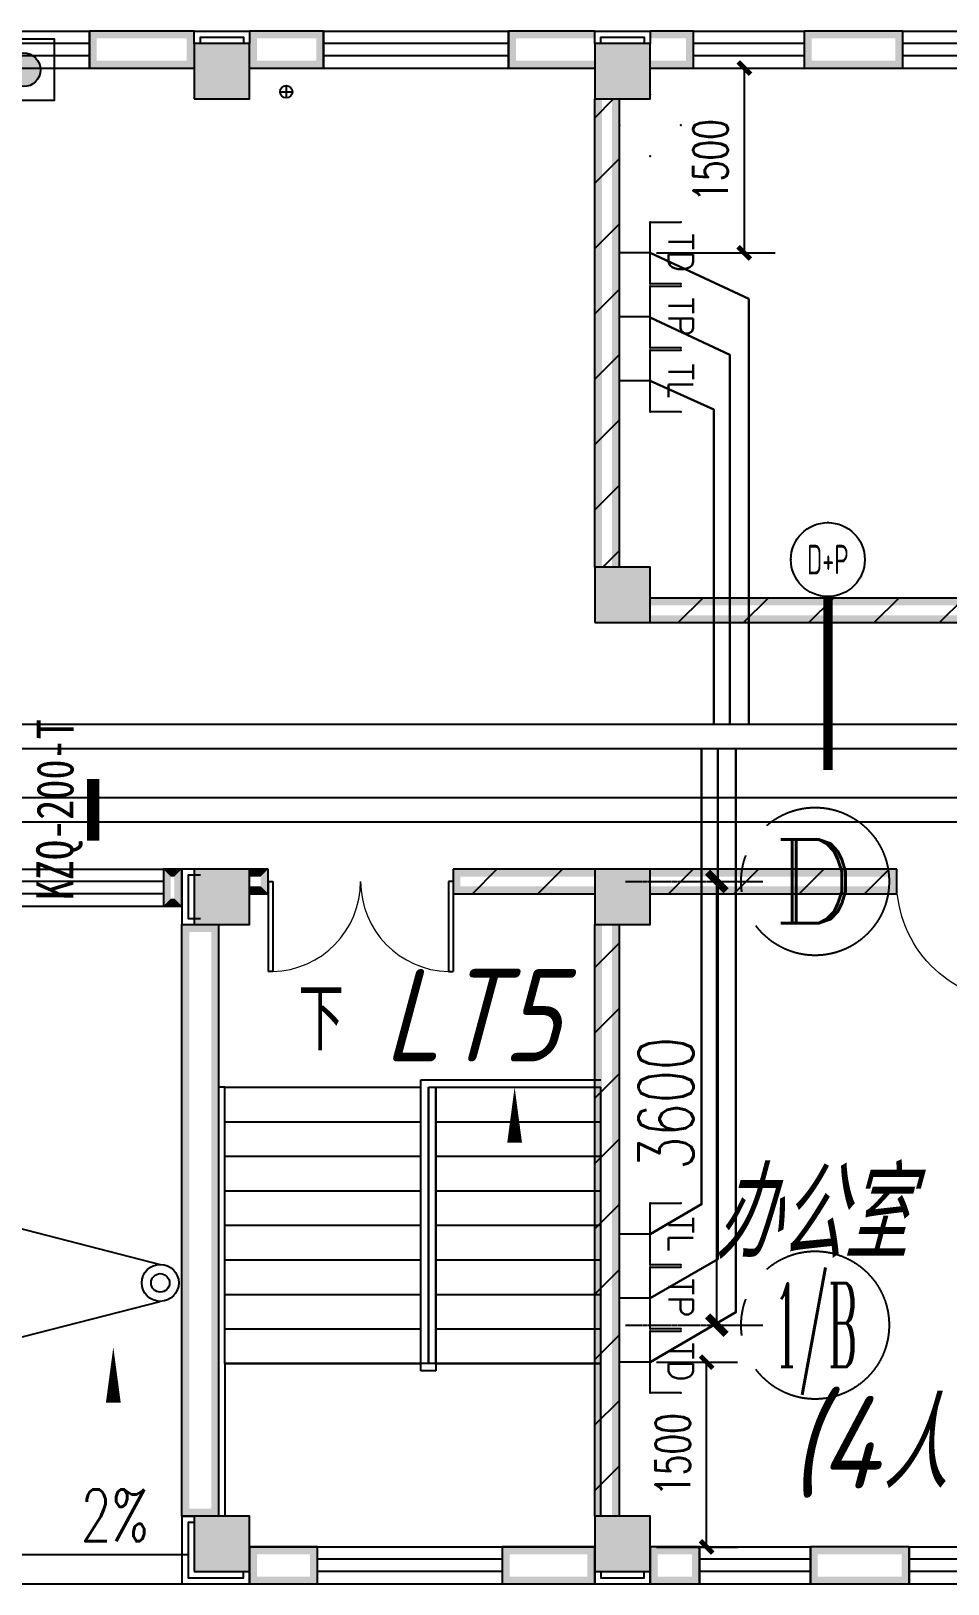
# Model space of a CAD drawing. Extents: x 1241380 to 1952554, y 1012187 to 1766051.
# Drawn here: x 1633041 to 1640481, y 1030613 to 1043213 of the extents above; entities that cross this region are included whole.
import ezdxf
from ezdxf.enums import TextEntityAlignment as Align

# ---------------------------------------------------------------- set-up
doc = ezdxf.new("R2010")
doc.units = 0
doc.linetypes.add('CENTER', pattern=[2, 1.25, -0.25, 0.25, -0.25])
for name, color, linetype in [('1-建筑底图', 8, 'Continuous'), ('AXIS', 251, 'CENTER'), ('AXIS_TEXT', 7, 'Continuous'), ('CABLETRAY_PDS', 4, 'Continuous'), ('EQUIP-插座', 3, 'Continuous'), ('EQUIP-照明', 3, 'Continuous'), ('EQUIP-通讯', 3, 'Continuous'), ('PUB_DIM', 11, 'Continuous'), ('PUB_HATCH', 8, 'Continuous'), ('TEL_DIM', 3, 'Continuous'), ('WIRE-综合布线', 5, 'Continuous'), ('光纤点位', 3, 'Continuous'), ('内网桥架', 1, 'Continuous'), ('填充', 8, 'Continuous'), ('抗震支吊架', 2, 'Continuous'), ('排水', 153, 'Continuous'), ('红机电话', 3, 'Continuous'), ('蓝机电话', 3, 'Continuous')]:
    doc.layers.add(name, color=color, linetype=linetype)
doc.layers.add('内网线路', color=1, linetype='Continuous', lineweight=30)
doc.layers.get('EQUIP-插座').off()
doc.styles.add('_TCH_AXIS', font='COMPLEX', dxfattribs={"bigfont": 'GBCBIG'})
doc.styles.add('_TCH_DIM', font='SIMPLEX', dxfattribs={"bigfont": 'GBCBIG'})
doc.styles.add('_TCH_DIM_T3', font='SIMPLEX', dxfattribs={"width": 0.705882, "bigfont": 'GBCBIG'})
doc.styles.add('_TEL_ATTDEF', font='GBENOR', dxfattribs={"width": 0.8, "height": 3, "bigfont": 'GBCBIG'})
doc.styles.add('_TEL_DIM', font='SIMPLEX', dxfattribs={"width": 0.8, "height": 3.5, "bigfont": 'HZTXT'})
doc.styles.add('A_DIM', font='SIMPLEX', dxfattribs={"width": 0.7, "bigfont": 'HZ'})
doc.styles.add('A_DIM_T3', font='SIMPLEX', dxfattribs={"width": 0.7, "bigfont": 'HZ'})
doc.styles.add('COMPLEX', font='COMPLEX')
doc.styles.add('kzcad', font='', dxfattribs={"width": 0.8})
doc.styles.get("Standard").update_dxf_attribs({"font": 'gbeitc.shx', "bigfont": 'gbcbig.shx'})
doc.styles.get('kzcad').set_extended_font_data('SimSun')
doc.linetypes.add('JIEDI', pattern='A,1.25,-0.25,0.25,-0.25,0.625,["/",Standard,S=0.6,R=0,X=0,Y=-0.3],0.625,-0.25,0.25,-0.25', length=4)
doc.dimstyles.new('_TCH_ARCH&&100', dxfattribs={"dimtxt": 280, "dimasz": 100, "dimexe": 250, "dimexo": 300, "dimgap": 135, "dimtad": 1, "dimdec": 0, "dimzin": 0, "dimdsep": 46, "dimtxsty": 'A_DIM_T3', "dimblk": 'ARCHTICK', "dimcen": 0.09, "dimclrt": 7, "dimazin": 2, "dimtfac": 1, "dimtdec": 0, "dimtix": 1, "dimtmove": 2, "dimatfit": 3, "dimfxl": 100, "dimtolj": 1, "dimtzin": 0, "dimarcsym": 0})
doc.dimstyles.new('_TCH_ARCH&&150', dxfattribs={"dimtxt": 446.25, "dimasz": 150, "dimexe": 375, "dimexo": 450, "dimgap": 189.375, "dimtad": 1, "dimdec": 0, "dimzin": 0, "dimdsep": 46, "dimtxsty": '_TCH_DIM_T3', "dimblk": 'ARCHTICK', "dimcen": 0.09, "dimclrt": 7, "dimazin": 2, "dimtfac": 1, "dimtdec": 0, "dimtix": 1, "dimtmove": 2, "dimatfit": 3, "dimfxl": 1, "dimtolj": 1, "dimtzin": 0, "dimarcsym": 0})
pattern_1 = [(45, (933820.03, 485085.73), (-265.16515, 265.16515), [])]

# ---------------------------------------------------------------- blocks, each defined once
blk = doc.blocks.new('_AXISO')
blk.add_circle((0, 0), 0.5)
at = {"layer": 'AXIS_TEXT', "style": 'COMPLEX', "width": 1.041667}
blk.add_attdef('A', text='', height=0.56, dxfattribs=at).set_placement((-0.25, -0.28), (0.25, -0.28), align=Align.FIT)
blk = doc.blocks.new('_ArchTick')
at = {"color": 0, "linetype": 'ByBlock', "const_width": 0.4}
blk.add_lwpolyline([(-0.5, -0.5), (0.5, 0.5)], dxfattribs=at)
blk = doc.blocks.new('*D46')
at = {"layer": 'Defpoints', "color": 0}
for p in [(994108, 780792), (994598, 780792), (994108, 777192)]:
    blk.add_point(p, dxfattribs=at)
at = {"layer": 'PUB_DIM', "color": 0, "lineweight": -2, "transparency": 16777216}
for p, q in [((994558, 780792), (994973, 780792)), ((994598, 777192), (994598, 780792)), ((994558, 777192), (994973, 777192))]:
    blk.add_line(p, q, dxfattribs=at)
at = {"layer": 'PUB_DIM', "color": 0, "lineweight": -2, "transparency": 16777216, "xscale": 150, "yscale": 150, "zscale": 150}
for p, rotation in [((994598, 780792), 90), ((994598, 777192), 270)]:
    blk.add_blockref('_ArchTick', p, dxfattribs=dict(at, rotation=rotation))
at = {"layer": 'PUB_DIM', "color": 7, "transparency": 16777216, "insert": (994186, 778992), "char_height": 446.2, "attachment_point": 5, "rotation": 90, "style": '_TCH_DIM_T3'}
blk.add_mtext('\\A1;3600', dxfattribs=at)
blk = doc.blocks.new('np')
at = {"layer": '排水'}
for radius in [150, 75]:
    blk.add_circle((345955, 781714), radius, dxfattribs=at)
blk = doc.blocks.new('ng')
at = {"layer": '排水'}
for p, q in [((345991, 781358), (346091, 781358)), ((346041, 781408), (346041, 781308))]:
    blk.add_line(p, q, dxfattribs=at)
blk.add_circle((346041, 781358), 50, dxfattribs=at)
blk = doc.blocks.new('雨水管')
at = {"layer": '排水'}
blk.add_blockref('ng', (645014, -122908), dxfattribs=at)
blk = doc.blocks.new('xfjyc')
at = {"layer": '填充'}
h = blk.add_hatch(color=1, dxfattribs=at)
h.dxf.hatch_style = 1
edge = h.paths.add_edge_path()
edge.add_arc((250, 250), 137, 0, 360)
blk.add_lwpolyline([(0, 500), (500, 500), (500, 0), (0, 0)], close=True)
at = {"color": 1}
blk.add_circle((250, 250), 137, dxfattribs=at)
blk = doc.blocks.new('$WINLIB2D$00000001')
at = {"color": 0}
for points in [[(-0.5, 0.5), (-0.5, -0.5)], [(-0.5, 0.5), (0.5, 0.5)], [(0.5, -0.5), (0.5, 0.5)], [(0.5, 0.1667), (-0.5, 0.1667)], [(0.5, -0.1667), (-0.5, -0.1667)], [(-0.5, -0.5), (0.5, -0.5)]]:
    blk.add_lwpolyline(points, dxfattribs=at)
blk = doc.blocks.new('$DorLib2D$00000001')
at = {"color": 0}
for p, q in [((0.45, 0.975), (0.5, 0.975)), ((0.45, 0), (0.45, 0.975)), ((0.5, 0), (0.5, 0.975)), ((0.5, 0), (0.45, 0))]:
    blk.add_line(p, q, dxfattribs=at)
at = {"color": 0, "lineweight": 13}
blk.add_arc((0.475, 0), 0.975, 91.4693, 180, dxfattribs=at)
blk = doc.blocks.new('_FZH')
blk.add_lwpolyline([(-0.5, -0.5), (0.5, -0.5), (0.5, 0.5), (-0.5, 0.5)], close=True)
at = {"layer": 'PUB_HATCH'}
blk.add_solid([(-0.5, -0.5), (0.5, -0.5), (-0.5, 0.5), (0.5, 0.5)], dxfattribs=at)
blk = doc.blocks.new('$DorLib2D$00000002')
at = {"color": 0}
for p, q in [((-0.5, 0), (-0.5, 0.4875)), ((-0.475, 0.4875), (-0.5, 0.4875)), ((-0.475, 0), (-0.475, 0.4875)), ((0.475, 0), (0.475, 0.4875)), ((0.475, 0.4875), (0.5, 0.4875)), ((0.5, 0), (0.5, 0.4875)), ((-0.5, 0), (-0.475, 0)), ((0.5, 0), (0.475, 0))]:
    blk.add_line(p, q, dxfattribs=at)
at = {"color": 0, "lineweight": 13}
for centre, start, end in [((-0.4875, 0), 0, 88.53072), ((0.4875, 0), 91.46928, 180)]:
    blk.add_arc(centre, 0.4875, start, end, dxfattribs=at)
blk = doc.blocks.new('$equip_U$00000080(win7-PC-wzy)')
blk.add_circle((0, 0.5), 0.5)
for p in [(0, 0.999), (-0.5, 0.5), (0.5, 0.5)]:
    blk.add_point(p)
at = {"color": 7, "style": '_TEL_DIM', "width": 0.7}
blk.add_attdef('$TEXT$', text='', height=0.4, dxfattribs=at).set_placement((0, 0.5), align=Align.MIDDLE_CENTER)
at = {"color": 7, "style": '_TEL_DIM', "flags": 1}
for tag in ['A', 'REMARK']:
    blk.add_attdef(tag, text='', height=0.00002, dxfattribs=at).set_placement((0, 0), align=Align.MIDDLE_CENTER)
blk = doc.blocks.new('$equip$00001239')
for p, q in [((-0.5, 1.05), (-0.5, 1)), ((0.5, 1.05), (0.5, 1)), ((0.5, 1), (-0.5, 1)), ((0.5, 0.5), (-0.5, 0.5)), ((0, 0.5), (0, 0))]:
    blk.add_line(p, q)
blk.add_arc((0, 1), 0.5, 180, 0)
for points in [[(0, 0.75), (-0.433, 0.75), (0, 1), (-0.5, 1)], [(0, 0.567), (-0.25, 0.567), (0, 0.75), (-0.433, 0.75)], [(0, 0.5), (0, 0.5), (0, 0.567), (-0.25, 0.567)]]:
    blk.add_solid(points)
at = {"layer": 'EQUIP-照明'}
for p in [(0, 1), (-0.5, 0.5), (0.5, 0.5), (0, 0)]:
    blk.add_point(p, dxfattribs=at)
at = {"layer": 'EQUIP-照明', "flags": 9}
blk.add_attdef('A', (0, 0), '', height=0.00002, dxfattribs=at)
blk = doc.blocks.new('$equip$00001867')
for p, q in [((-0.5, 0.499), (-0.5, 0.999)), ((0.5, 0.999), (0.5, 0.499)), ((0.5, 0.499), (-0.5, 0.499)), ((0, 0.5), (0, 0))]:
    blk.add_line(p, q)
for p in [(-0.5, 0.999), (0.5, 0.999), (-0.5, 0.499), (0.5, 0.499), (0, 0)]:
    blk.add_point(p)
at = {"color": 7, "style": '_TEL_DIM'}
blk.add_attdef('$TEXT$', text='', height=0.4, dxfattribs=at).set_placement((0, 0.999), align=Align.MIDDLE_CENTER)
at = {"color": 7, "style": '_TEL_DIM', "flags": 1}
blk.add_attdef('A', text='', height=0.00002, dxfattribs=at).set_placement((0, 0), align=Align.MIDDLE_CENTER)
blk = doc.blocks.new('$equip$00002670')
for p, q in [((-0.5, 0.499), (-0.5, 0.999)), ((0.5, 0.999), (0.5, 0.499)), ((0.5, 0.499), (-0.5, 0.499)), ((0, 0.5), (0, 0))]:
    blk.add_line(p, q)
for p in [(-0.5, 0.999), (0.5, 0.999), (-0.5, 0.499), (0.5, 0.499), (0, 0)]:
    blk.add_point(p)
at = {"color": 7, "style": '_TEL_DIM'}
blk.add_attdef('$TEXT$', text='', height=0.4, dxfattribs=at).set_placement((0, 0.999), align=Align.MIDDLE_CENTER)
at = {"color": 7, "style": '_TEL_DIM', "flags": 1}
blk.add_attdef('A', text='', height=0.000025, dxfattribs=at).set_placement((0, 0), align=Align.MIDDLE_CENTER)
blk = doc.blocks.new('*D352')
at = {"layer": 'Defpoints', "color": 0}
for p in [(1637815, 1032413), (1638523, 1032413), (1637815, 1030913)]:
    blk.add_point(p, dxfattribs=at)
at = {"layer": 'TEL_DIM', "color": 0, "lineweight": -2, "transparency": 16777216}
for p, q in [((1638115, 1032413), (1638773, 1032413)), ((1638523, 1030913), (1638523, 1032413)), ((1638115, 1030913), (1638773, 1030913))]:
    blk.add_line(p, q, dxfattribs=at)
at = {"layer": 'TEL_DIM', "color": 0, "lineweight": -2, "transparency": 16777216, "xscale": 100, "yscale": 100, "zscale": 100}
for p, rotation in [((1638523, 1032413), 90), ((1638523, 1030913), 270)]:
    blk.add_blockref('_ArchTick', p, dxfattribs=dict(at, rotation=rotation))
at = {"layer": 'TEL_DIM', "color": 7, "transparency": 16777216, "insert": (1638248, 1031663), "char_height": 280, "attachment_point": 5, "rotation": 90, "style": 'A_DIM_T3'}
blk.add_mtext('\\A1;1500', dxfattribs=at)
blk = doc.blocks.new('*D391')
at = {"layer": 'Defpoints', "color": 0}
for p in [(1637815, 1042913), (1638829, 1042913), (1637815, 1041413)]:
    blk.add_point(p, dxfattribs=at)
at = {"layer": 'TEL_DIM', "color": 0, "lineweight": -2, "transparency": 16777216}
for p, q in [((1638115, 1042913), (1639079, 1042913)), ((1638829, 1041413), (1638829, 1042913)), ((1638115, 1041413), (1639079, 1041413))]:
    blk.add_line(p, q, dxfattribs=at)
at = {"layer": 'TEL_DIM', "color": 0, "lineweight": -2, "transparency": 16777216, "xscale": 100, "yscale": 100, "zscale": 100}
for p, rotation in [((1638829, 1042913), 90), ((1638829, 1041413), 270)]:
    blk.add_blockref('_ArchTick', p, dxfattribs=dict(at, rotation=rotation))
at = {"layer": 'TEL_DIM', "color": 7, "transparency": 16777216, "insert": (1638554, 1042163), "char_height": 280, "attachment_point": 5, "rotation": 90, "style": 'A_DIM_T3'}
blk.add_mtext('\\A1;1500', dxfattribs=at)
blk = doc.blocks.new('ERT')
at = {"layer": 'AXIS'}
for p, q in [((993858.2, 780792.1), (994796.2, 780792.1)), ((993858.2, 777192.1), (994796.2, 777192.1))]:
    blk.add_line(p, q, dxfattribs=at)
ref = blk.add_blockref('_AXISO', (995396.2, 780792.1), dxfattribs=dict(at, xscale=1200, yscale=1200, zscale=1200))
ref.add_attrib('A', 'D', dxfattribs={"layer": 'AXIS_TEXT', "height": 678.8, "style": '_TCH_AXIS', "width": 1.235294}).set_placement((995056.8, 780452.7), (995735.6, 780452.7), align=Align.FIT)
ref = blk.add_blockref('_AXISO', (995396.2, 777192.1), dxfattribs=dict(at, xscale=1200, yscale=1200, zscale=1200))
ref.add_attrib('A', '1/B', dxfattribs={"layer": 'AXIS_TEXT', "height": 678.82, "style": '_TCH_AXIS', "width": 0.388889}).set_placement((995056.8, 776852.7), (995735.6, 776852.7), align=Align.FIT)
at = {"layer": 'PUB_DIM'}
dim = blk.add_aligned_dim(p1=(994108.2, 777192.1), p2=(994108.2, 780792.1), distance=-490.2, dimstyle='_TCH_ARCH&&150', dxfattribs=at)
dim.commit()
dim.dimension.update_dxf_attribs({"geometry": '*D46', "text_midpoint": (994185.9, 778992.1)})
blk = doc.blocks.new('1-二层建筑底图')
at = {"layer": '1-建筑底图'}
for points in [[(1634365, 1088421), (1633515, 1088421), (1633575, 1088361), (1634305, 1088361)], [(1633515, 1088421), (1633515, 1088121), (1633575, 1088181), (1633575, 1088361)], [(1634365, 1088121), (1634365, 1088421), (1634305, 1088361), (1634305, 1088181)], [(1635415, 1088421), (1634815, 1088421), (1634875, 1088361), (1635355, 1088361)], [(1634815, 1088421), (1634815, 1088121), (1634875, 1088181), (1634875, 1088361)], [(1635415, 1088121), (1635415, 1088421), (1635355, 1088361), (1635355, 1088181)], [(1637615, 1088421), (1636915, 1088421), (1636975, 1088361), (1637615, 1088361)], [(1636915, 1088421), (1636915, 1088121), (1636975, 1088181), (1636975, 1088361)], [(1638415, 1088421), (1638065, 1088421), (1638065, 1088361), (1638355, 1088361)], [(1638415, 1088121), (1638415, 1088421), (1638355, 1088361), (1638355, 1088181)], [(1640115, 1088421), (1639315, 1088421), (1639375, 1088361), (1640055, 1088361)], [(1639315, 1088421), (1639315, 1088121), (1639375, 1088181), (1639375, 1088361)], [(1640115, 1088121), (1640115, 1088421), (1640055, 1088361), (1640055, 1088181)], [(1634815, 1088321), (1634365, 1088321), (1634425, 1088261), (1634755, 1088261)], [(1634365, 1088321), (1634365, 1087871), (1634425, 1087931), (1634425, 1088261)], [(1634815, 1087871), (1634815, 1088321), (1634755, 1088261), (1634755, 1087931)], [(1638065, 1088321), (1637615, 1088321), (1637675, 1088261), (1638005, 1088261)], [(1637615, 1088321), (1637615, 1087871), (1637675, 1087931), (1637675, 1088261)], [(1638065, 1087871), (1638065, 1088321), (1638005, 1088261), (1638005, 1087931)], [(1633515, 1088121), (1634365, 1088121), (1634305, 1088181), (1633575, 1088181)], [(1634815, 1088121), (1635415, 1088121), (1635355, 1088181), (1634875, 1088181)], [(1636915, 1088121), (1637615, 1088121), (1637615, 1088181), (1636975, 1088181)], [(1638065, 1088121), (1638415, 1088121), (1638355, 1088181), (1638065, 1088181)], [(1639315, 1088121), (1640115, 1088121), (1640055, 1088181), (1639375, 1088181)], [(1634365, 1087871), (1634815, 1087871), (1634755, 1087931), (1634425, 1087931)], [(1637615, 1087871), (1638065, 1087871), (1638005, 1087931), (1637675, 1087931)], [(1637675, 1087871), (1637615, 1087871), (1637615, 1084071), (1637675, 1084071)], [(1637815, 1087871), (1637755, 1087871), (1637755, 1084071), (1637815, 1084071)], [(1638065, 1084071), (1637615, 1084071), (1637675, 1084011), (1638005, 1084011)], [(1637615, 1084071), (1637615, 1083621), (1637675, 1083681), (1637675, 1084011)], [(1638065, 1083621), (1638065, 1084071), (1638005, 1084011), (1638005, 1083681)], [(1638065, 1083821), (1638065, 1083761), (1643380, 1083761), (1643440, 1083821)], [(1637615, 1083621), (1638065, 1083621), (1638005, 1083681), (1637675, 1083681)], [(1638065, 1083681), (1638065, 1083621), (1643440, 1083621), (1643380, 1083681)], [(1634265, 1081621), (1634115, 1081621), (1634175, 1081561), (1634205, 1081561)], [(1634115, 1081621), (1634115, 1081321), (1634175, 1081381), (1634175, 1081561)], [(1634265, 1081321), (1634265, 1081621), (1634205, 1081561), (1634205, 1081381)], [(1634815, 1081621), (1634365, 1081621), (1634425, 1081561), (1634755, 1081561)], [(1634365, 1081621), (1634365, 1081171), (1634425, 1081231), (1634425, 1081561)], [(1634815, 1081171), (1634815, 1081621), (1634755, 1081561), (1634755, 1081231)], [(1634815, 1081621), (1634815, 1081561), (1634905, 1081561), (1634965, 1081621)], [(1634965, 1081421), (1634965, 1081621), (1634905, 1081561), (1634905, 1081481)], [(1637615, 1081561), (1637615, 1081621), (1636465, 1081621), (1636525, 1081561)], [(1636465, 1081621), (1636465, 1081421), (1636525, 1081481), (1636525, 1081561)], [(1638065, 1081621), (1637615, 1081621), (1637675, 1081561), (1638005, 1081561)], [(1637615, 1081621), (1637615, 1081171), (1637675, 1081231), (1637675, 1081561)], [(1638065, 1081171), (1638065, 1081621), (1638005, 1081561), (1638005, 1081231)], [(1638065, 1081621), (1638065, 1081561), (1640005, 1081561), (1640065, 1081621)], [(1640065, 1081421), (1640065, 1081621), (1640005, 1081561), (1640005, 1081481)], [(1634815, 1081481), (1634815, 1081421), (1634965, 1081421), (1634905, 1081481)], [(1637615, 1081421), (1637615, 1081481), (1636525, 1081481), (1636465, 1081421)], [(1638065, 1081481), (1638065, 1081421), (1640065, 1081421), (1640005, 1081481)], [(1634115, 1081321), (1634265, 1081321), (1634205, 1081381), (1634175, 1081381)], [(1634365, 1081171), (1634815, 1081171), (1634755, 1081231), (1634425, 1081231)], [(1637615, 1081171), (1638065, 1081171), (1638005, 1081231), (1637675, 1081231)], [(1634265, 1076371), (1634325, 1076371), (1634325, 1081171), (1634265, 1081171)], [(1634565, 1081171), (1634365, 1081171), (1634265, 1081171), (1634265, 1081111), (1634565, 1081111)], [(1634565, 1081171), (1634505, 1081171), (1634505, 1076371), (1634565, 1076371)], [(1637675, 1081171), (1637615, 1081171), (1637615, 1076371), (1637675, 1076371)], [(1637815, 1081171), (1637755, 1081171), (1637755, 1076371), (1637815, 1076371)], [(1634265, 1076371), (1634565, 1076371), (1634565, 1076431), (1634265, 1076431)], [(1634815, 1076371), (1634365, 1076371), (1634425, 1076311), (1634755, 1076311)], [(1634365, 1076371), (1634365, 1075921), (1634425, 1075981), (1634425, 1076311)], [(1634815, 1075921), (1634815, 1076371), (1634755, 1076311), (1634755, 1075981)], [(1638065, 1076371), (1637615, 1076371), (1637675, 1076311), (1638005, 1076311)], [(1637615, 1076371), (1637615, 1075921), (1637675, 1075981), (1637675, 1076311)], [(1638065, 1075921), (1638065, 1076371), (1638005, 1076311), (1638005, 1075981)], [(1635365, 1076121), (1634815, 1076121), (1634875, 1076061), (1635305, 1076061)], [(1634815, 1076121), (1634815, 1075821), (1634875, 1075881), (1634875, 1076061)], [(1635365, 1075821), (1635365, 1076121), (1635305, 1076061), (1635305, 1075881)], [(1637615, 1076121), (1636865, 1076121), (1636925, 1076061), (1637555, 1076061)], [(1636865, 1076121), (1636865, 1075821), (1636925, 1075881), (1636925, 1076061)], [(1637615, 1075821), (1637615, 1076121), (1637555, 1076061), (1637555, 1075881)], [(1638465, 1076121), (1638065, 1076121), (1638125, 1076061), (1638405, 1076061)], [(1638065, 1076121), (1638065, 1075821), (1638125, 1075881), (1638125, 1076061)], [(1638465, 1075821), (1638465, 1076121), (1638405, 1076061), (1638405, 1075881)], [(1640165, 1076121), (1639365, 1076121), (1639425, 1076061), (1640105, 1076061)], [(1639365, 1076121), (1639365, 1075821), (1639425, 1075881), (1639425, 1076061)], [(1640165, 1075821), (1640165, 1076121), (1640105, 1076061), (1640105, 1075881)], [(1634365, 1075921), (1634815, 1075921), (1634755, 1075981), (1634425, 1075981)], [(1637615, 1075921), (1638065, 1075921), (1638005, 1075981), (1637675, 1075981)], [(1634815, 1075821), (1635365, 1075821), (1635305, 1075881), (1634875, 1075881)], [(1636865, 1075821), (1637615, 1075821), (1637555, 1075881), (1636925, 1075881)], [(1638065, 1075821), (1638465, 1075821), (1638405, 1075881), (1638125, 1075881)], [(1639365, 1075821), (1640165, 1075821), (1640105, 1075881), (1639425, 1075881)]]:
    blk.add_hatch(color=256, dxfattribs=at).paths.add_polyline_path(points)
h = blk.add_hatch(dxfattribs=at)
h.set_pattern_fill('普通砖', color=256, scale=150, style=0)
h.set_pattern_definition(pattern_1)
h.paths.add_polyline_path([(1637815, 1087871), (1637615, 1087871), (1637615, 1084071), (1637815, 1084071)])
h = blk.add_hatch(dxfattribs=at)
h.set_pattern_fill('普通砖', color=256, scale=150, style=0)
h.set_pattern_definition(pattern_1)
h.paths.add_polyline_path([(1638065, 1083821), (1638065, 1083621), (1643440, 1083621), (1643440, 1083821)])
h = blk.add_hatch(dxfattribs=at)
h.set_pattern_fill('普通砖', color=256, scale=150, style=0)
h.set_pattern_definition(pattern_1)
h.paths.add_polyline_path([(1634815, 1081621), (1634815, 1081421), (1634965, 1081421), (1634965, 1081621)])
h = blk.add_hatch(dxfattribs=at)
h.set_pattern_fill('普通砖', color=256, scale=150, style=0)
h.set_pattern_definition(pattern_1)
h.paths.add_polyline_path([(1637615, 1081421), (1637615, 1081621), (1636465, 1081621), (1636465, 1081421)])
h = blk.add_hatch(dxfattribs=at)
h.set_pattern_fill('普通砖', color=256, scale=150, style=0)
h.set_pattern_definition(pattern_1)
h.paths.add_polyline_path([(1638065, 1081621), (1638065, 1081421), (1640065, 1081421), (1640065, 1081621)])
h = blk.add_hatch(dxfattribs=at)
h.set_pattern_fill('普通砖', color=256, scale=150, style=0)
h.set_pattern_definition(pattern_1)
h.paths.add_polyline_path([(1637815, 1081171), (1637615, 1081171), (1637615, 1076371), (1637815, 1076371)])
for p, q in [((1634365, 1088421), (1633515, 1088421)), ((1633515, 1088421), (1633515, 1088121)), ((1634365, 1088321), (1634365, 1088421)), ((1635415, 1088421), (1634815, 1088421)), ((1634815, 1088421), (1634815, 1088321)), ((1635415, 1088121), (1635415, 1088421)), ((1637615, 1088421), (1636915, 1088421)), ((1636915, 1088421), (1636915, 1088121)), ((1638415, 1088421), (1638065, 1088421)), ((1638415, 1088121), (1638415, 1088421)), ((1640115, 1088421), (1639315, 1088421)), ((1639315, 1088421), (1639315, 1088121)), ((1640115, 1088121), (1640115, 1088421)), ((1633515, 1088121), (1634365, 1088121)), ((1634815, 1088121), (1635415, 1088121)), ((1636915, 1088121), (1637615, 1088121)), ((1638065, 1088121), (1638415, 1088121)), ((1639315, 1088121), (1640115, 1088121)), ((1637615, 1084071), (1637615, 1087871)), ((1637815, 1084071), (1637815, 1087871)), ((1643440, 1083821), (1638065, 1083821)), ((1638065, 1083621), (1643440, 1083621)), ((1634265, 1081621), (1634115, 1081621)), ((1634115, 1081621), (1634115, 1081321)), ((1634265, 1081321), (1634265, 1081621)), ((1634965, 1081621), (1634815, 1081621)), ((1634965, 1081421), (1634965, 1081621)), ((1637615, 1081621), (1636465, 1081621)), ((1636465, 1081621), (1636465, 1081421)), ((1640065, 1081621), (1638065, 1081621)), ((1640065, 1081421), (1640065, 1081621)), ((1634815, 1081421), (1634965, 1081421)), ((1636465, 1081421), (1637615, 1081421)), ((1638065, 1081421), (1640065, 1081421)), ((1634115, 1081321), (1634265, 1081321)), ((1634265, 1076371), (1634265, 1081171)), ((1634265, 1081171), (1634365, 1081171)), ((1634565, 1076371), (1634565, 1081171)), ((1637615, 1076371), (1637615, 1081171)), ((1637815, 1076371), (1637815, 1081171)), ((1634615, 1077611), (1634615, 1079851)), ((1634615, 1079851), (1636205, 1079851)), ((1636205, 1077551), (1636205, 1079911)), ((1636205, 1079911), (1637665, 1079911)), ((1636205, 1077611), (1636205, 1079851)), ((1636265, 1077611), (1636265, 1079851)), ((1636265, 1079851), (1636265, 1079851)), ((1636265, 1079851), (1636265, 1077611)), ((1636265, 1079851), (1636265, 1079851)), ((1636325, 1079851), (1636325, 1077551)), ((1636325, 1077611), (1636325, 1079851)), ((1636325, 1079851), (1637665, 1079851)), ((1637665, 1077611), (1637665, 1079851)), ((1634615, 1079571), (1636205, 1079571)), ((1636325, 1079571), (1637665, 1079571)), ((1630572, 1079316), (1634090, 1078414)), ((1634615, 1079291), (1636205, 1079291)), ((1636325, 1079291), (1637665, 1079291)), ((1634615, 1079011), (1636205, 1079011)), ((1636325, 1079011), (1637665, 1079011)), ((1634615, 1078731), (1636205, 1078731)), ((1636325, 1078731), (1637665, 1078731)), ((1634615, 1078451), (1636205, 1078451)), ((1636325, 1078451), (1637665, 1078451)), ((1630572, 1077213), (1634090, 1078114)), ((1634615, 1078171), (1636205, 1078171)), ((1636325, 1078171), (1637665, 1078171)), ((1634615, 1077891), (1636205, 1077891)), ((1636325, 1077891), (1637665, 1077891)), ((1634615, 1077611), (1634615, 1076371)), ((1637665, 1077611), (1634615, 1077611)), ((1634615, 1077611), (1636205, 1077611)), ((1636265, 1077611), (1636265, 1077611)), ((1636325, 1077611), (1637665, 1077611)), ((1637665, 1076371), (1637665, 1077611)), ((1636325, 1077551), (1636205, 1077551)), ((1634265, 1076371), (1634365, 1076371)), ((1635365, 1076121), (1634815, 1076121)), ((1634815, 1076121), (1634815, 1075821)), ((1634815, 1076121), (1637615, 1076121)), ((1635365, 1075821), (1635365, 1076121)), ((1637615, 1076121), (1636865, 1076121)), ((1636865, 1076121), (1636865, 1075821)), ((1637615, 1075821), (1637615, 1076121)), ((1638465, 1076121), (1638065, 1076121)), ((1638065, 1076121), (1638065, 1075821)), ((1638465, 1075821), (1638465, 1076121)), ((1640165, 1076121), (1639365, 1076121)), ((1639365, 1076121), (1639365, 1075821)), ((1640165, 1075821), (1640165, 1076121)), ((1634815, 1075821), (1635365, 1075821)), ((1636865, 1075821), (1637615, 1075821)), ((1638065, 1075821), (1638465, 1075821)), ((1639365, 1075821), (1640165, 1075821))]:
    blk.add_line(p, q, dxfattribs=at)
for points in [[(1634365, 1088321), (1634365, 1088421), (1634815, 1088421), (1634815, 1088321)], [(1637615, 1088321), (1637615, 1088421), (1638065, 1088421), (1638065, 1088321)], [(1634415, 1088321), (1634415, 1088371), (1634765, 1088371), (1634765, 1088321)], [(1637665, 1088321), (1637665, 1088371), (1638015, 1088371), (1638015, 1088321)], [(1634365, 1081621), (1634265, 1081621), (1634265, 1081171), (1634365, 1081171)], [(1634365, 1081571), (1634315, 1081571), (1634315, 1081221), (1634365, 1081221)], [(1634415, 1081571), (1634365, 1081571), (1634365, 1081221), (1634415, 1081221)], [(1626615, 1081381), (1626615, 1075821), (1634315, 1075821)], [(1626855, 1081381), (1626855, 1076061), (1634315, 1076061)], [(1634615, 1079851), (1634565, 1079851)], [(1636265, 1079851), (1636325, 1079851)], [(1634365, 1076371), (1634265, 1076371), (1634265, 1075821), (1634815, 1075821), (1634815, 1075921)], [(1634365, 1076321), (1634315, 1076321), (1634315, 1075871), (1634765, 1075871), (1634765, 1075921)], [(1637615, 1075921), (1637615, 1075821), (1638065, 1075821), (1638065, 1075921)], [(1637665, 1075921), (1637665, 1075871), (1638015, 1075871), (1638015, 1075921)]]:
    blk.add_lwpolyline(points, dxfattribs=at)
for points in [[(1635355, 1079991, 0, 0, 0), (1635355, 1076886, 0, 0, 0), (1636965, 1076886, 0, 0, 0), (1636965, 1079851, 0, 120, 0), (1636965, 1079401, 0, 0, 0)], [(1633709, 1076746, 0, 0, 0), (1633709, 1077743, 0, 120, 0), (1633709, 1077293, 0, 0, 0)]]:
    blk.add_lwpolyline(points, format="xyseb", dxfattribs=at)
for name, p in [('ERT', (644007, 300729)), ('雨水管', (644057, 429479)), ('xfjyc', (1632730, 1087857)), ('np', (1288135, 296550))]:
    blk.add_blockref(name, p, dxfattribs=at)
for name, p, xscale, yscale, zscale, rotation in [('$WINLIB2D$00000001', (1632215, 1088271), 2600, 300, 2600, 359.9999999999991), ('$WINLIB2D$00000001', (1638865, 1088271), 900, -300, 900, 359.999999999999), ('$WINLIB2D$00000001', (1640565, 1088271), 900, -300, 900, 359.999999999999), ('_FZH', (1634590, 1088096), 449.9999997157138, 449.9999997157138, 449.9999997157138, 8.893475487405864e-09), ('_FZH', (1637840, 1088096), 449.9999997157138, 449.9999997157138, 449.9999997157138, 8.893475487405864e-09), ('_FZH', (1637840, 1083846), 449.9999998612329, 449.9999998612329, 449.9999998612329, 8.878653025389045e-09), ('_FZH', (1634590, 1081396), 449.9999998612329, 449.9999998612329, 449.9999998612329, 8.878653025389045e-09), ('_FZH', (1637840, 1081396), 449.9999998612329, 449.9999998612329, 449.9999998612329, 8.878653025389045e-09), ('_FZH', (1634590, 1076146), 449.9999998612329, 449.9999998612329, 449.9999998612329, 8.878653025389045e-09), ('_FZH', (1637840, 1076146), 449.9999998612329, 449.9999998612329, 449.9999998612329, 8.878653025389045e-09), ('$WINLIB2D$00000001', (1636115, 1075971), -1500, 300, -1500, 180), ('$WINLIB2D$00000001', (1638915, 1075971), -900, -300, -900, 180), ('$WINLIB2D$00000001', (1640615, 1075971), -900, -300, -900, 180)]:
    blk.add_blockref(name, p, dxfattribs=dict(at, xscale=xscale, yscale=yscale, zscale=zscale, rotation=rotation))
for name, p, xscale, yscale, zscale in [('$WINLIB2D$00000001', (1636165, 1088271), 1500, 300, 1500), ('$WINLIB2D$00000001', (1630715, 1081471), 6800, -300, 6800), ('$DorLib2D$00000002', (1635715, 1081521), -1500, -1500, -1500), ('$DorLib2D$00000001', (1640565, 1081521), 1000, -1000, 1000)]:
    blk.add_blockref(name, p, dxfattribs=dict(at, xscale=xscale, yscale=yscale, zscale=zscale))
for s, height, p in [('LT5', 750, (1635902, 1080061)), ('办公室', 723.4, (1638582, 1078460)), ('(4', 750, (1639195, 1076595)), ('人', 723, (1639945, 1076595))]:
    blk.add_text(s, height=height, dxfattribs=at).set_placement(p)
at = {"layer": '1-建筑底图', "style": '_TCH_DIM'}
blk.add_text('下', height=506, dxfattribs=at).set_placement((1635213, 1080149))
at = {"layer": '1-建筑底图', "style": 'A_DIM', "width": 0.7}
blk.add_text('2%', height=420, dxfattribs=at).set_placement((1633443, 1076168))

msp = doc.modelspace()

# ---------------------------------------------------------------- linework, layer by layer
at = {"layer": 'CABLETRAY_PDS'}
for p, q in [((1599215, 1036994.7), (1679119.1, 1036994.7)), ((1679119.1, 1036794.7), (1599215, 1036794.7))]:
    msp.add_line(p, q, dxfattribs=at)
at = {"layer": 'WIRE-综合布线', "linetype": 'Continuous', "const_width": 75}
msp.add_lwpolyline([(1639508.5, 1037217), (1639506.7, 1038625.1)], dxfattribs=at)
at = {"layer": '内网桥架'}
for p, q in [((1600835.7, 1037589.4), (1673987.6, 1037589.4)), ((1673987.6, 1037389.4), (1600835.7, 1037389.4))]:
    msp.add_line(p, q, dxfattribs=at)
at = {"layer": '内网线路'}
for points in [[(1638064.1, 1041413.3), (1638864.4, 1041039.5), (1638864.4, 1037589.4)], [(1638064.4, 1040889.6), (1638711.7, 1040586), (1638711.7, 1037589.4)], [(1638064.6, 1040375), (1638580.8, 1040143), (1638580.8, 1037589.4)], [(1638064.4, 1033451.6), (1638482.3, 1033694.6), (1638482.3, 1037389.4)], [(1638064.4, 1032933.3), (1638613.3, 1033247.5), (1638613.3, 1037389.4)], [(1638064.4, 1032413.3), (1638760.9, 1032817.6), (1638760.9, 1037389.4)]]:
    msp.add_lwpolyline(points, dxfattribs=at)
at = {"layer": '抗震支吊架', "color": 2, "const_width": 100}
msp.add_lwpolyline([(1633545.3, 1036644.7), (1633545.3, 1037144.7)], dxfattribs=at)

# ---------------------------------------------------------------- block references
at = {"layer": '1-建筑底图', "linetype": 'JIEDI'}
msp.add_blockref('1-二层建筑底图', (0, -45207.9), dxfattribs=at)
at = {"layer": 'EQUIP-插座', "xscale": 500, "yscale": 500, "zscale": 500, "rotation": 270}
msp.add_blockref('$equip$00001239', (1637814.9, 1042448.6), dxfattribs=at)
at = {"layer": 'EQUIP-通讯', "linetype": 'JIEDI'}
ref = msp.add_blockref('$equip_U$00000080(win7-PC-wzy)', (1639806.4, 1038924.8), dxfattribs=dict(at, xscale=600, yscale=600, zscale=600, rotation=90))
ref.add_attrib('$TEXT$', 'D+P', dxfattribs={"layer": '0', "color": 7, "height": 240, "style": '_TEL_ATTDEF', "width": 0.7}).set_placement((1639506.7, 1038924.8), align=Align.MIDDLE_CENTER)
at = {"layer": '光纤点位', "xscale": 500, "yscale": 500, "zscale": 500, "rotation": 270}
for p in [(1637814.9, 1041413.3), (1637814.9, 1032413.3)]:
    msp.add_blockref('$equip$00002670', p, dxfattribs=at).add_auto_attribs({'$TEXT$': 'TD'})
at = {"layer": '红机电话', "xscale": 500, "yscale": 500, "zscale": 500, "rotation": 270}
for p in [(1637814.9, 1040893.3), (1637814.9, 1032933.3)]:
    msp.add_blockref('$equip$00001867', p, dxfattribs=at).add_auto_attribs({'$TEXT$': 'TP'})
at = {"layer": '蓝机电话', "xscale": 500, "yscale": 500, "zscale": 500, "rotation": 270}
for p in [(1637814.9, 1040375), (1637814.9, 1033451.6)]:
    msp.add_blockref('$equip$00001867', p, dxfattribs=at).add_auto_attribs({'$TEXT$': 'TL'})

# ---------------------------------------------------------------- texts
at = {"layer": '抗震支吊架', "color": 2, "style": 'kzcad', "width": 0.8}
msp.add_text('KZQ-200-T', height=300, rotation=89.88539, dxfattribs=at).set_placement((1633385.3, 1036894.7), align=Align.CENTER)

# ---------------------------------------------------------------- dimensions: what is measured, and where the dimension line sits
at = {"layer": 'TEL_DIM'}
for p1, p2, distance, picture, middle in [((1637814.9, 1041413.3), (1637814.9, 1042913.3), -1014, '*D391', (1638553.9, 1042163.3)), ((1637814.9, 1030913.3), (1637814.9, 1032413.3), -708, '*D352', (1638247.9, 1031663.3))]:
    dim = msp.add_aligned_dim(p1=p1, p2=p2, distance=distance, dimstyle='_TCH_ARCH&&100', dxfattribs=at)
    dim.commit()
    dim.dimension.update_dxf_attribs({"geometry": picture, "text_midpoint": middle})

doc.saveas('drawing.dxf')
